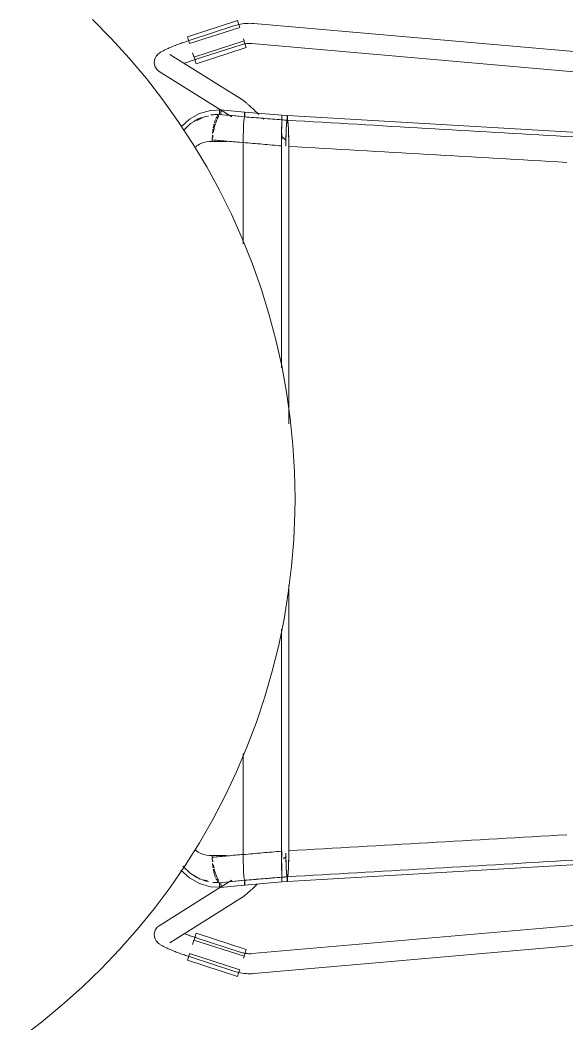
# Model space of a CAD drawing. Header units: millimetres. Extents: x 155927 to 326028, y -36033 to 97293.
# Drawn here: x 160147 to 160474, y 11990 to 12592 of the extents above; entities that cross this region are included whole.
import ezdxf

# ---------------------------------------------------------------- set-up
doc = ezdxf.new("R2010")
doc.units = ezdxf.units.MM
doc.header["$MEASUREMENT"] = 0
doc.layers.add('I-FURN', color=8, linetype='CONTINUOUS', lineweight=9)

msp = doc.modelspace()

# ---------------------------------------------------------------- linework, layer by layer
at = {"layer": 'I-FURN'}
for p, q in [((160201.21, 12580.73), (160189.96, 12592.1)), ((160246.88, 12581.73), (160276.88, 12591.42)), ((160248.18, 12577.69), (160278.19, 12587.38)), ((160275.25, 12588.42), (160248.43, 12579.71)), ((160275.29, 12588.44), (160275.25, 12588.42)), ((160276.39, 12588.77), (160275.29, 12588.44)), ((160277.49, 12589.05), (160276.39, 12588.77)), ((160276.88, 12591.42), (160277.51, 12589.47)), ((160278.61, 12589.29), (160277.49, 12589.05)), ((160277.51, 12589.47), (160278.15, 12587.5)), ((160279.73, 12589.49), (160278.61, 12589.29)), ((160280.87, 12589.64), (160279.73, 12589.49)), ((160282, 12589.74), (160280.87, 12589.64)), ((160283.14, 12589.8), (160282, 12589.74)), ((160284.29, 12589.82), (160283.14, 12589.8)), ((160285.43, 12589.79), (160284.29, 12589.82)), ((160286.57, 12589.71), (160285.43, 12589.79)), ((160729.89, 12550.76), (160286.57, 12589.71)), ((160212, 12568.91), (160201.21, 12580.73)), ((160247.51, 12579.78), (160246.88, 12581.73)), ((160247.24, 12579.32), (160247.98, 12579.56)), ((160248.14, 12577.81), (160247.51, 12579.78)), ((160247.98, 12579.56), (160248.43, 12579.71)), ((160280.39, 12580.57), (160280.76, 12579.41)), ((160232.45, 12573.42), (160232.89, 12573.65)), ((160232.89, 12573.65), (160233.35, 12573.87)), ((160233.35, 12573.87), (160233.82, 12574.11)), ((160233.82, 12574.11), (160234.32, 12574.34)), ((160234.32, 12574.34), (160234.83, 12574.57)), ((160234.83, 12574.57), (160235.35, 12574.81)), ((160235.35, 12574.81), (160235.9, 12575.05)), ((160235.9, 12575.05), (160236.46, 12575.29)), ((160236.46, 12575.29), (160237.04, 12575.54)), ((160237.04, 12575.54), (160237.63, 12575.79)), ((160237.63, 12575.79), (160238.24, 12576.04)), ((160238.24, 12576.04), (160238.87, 12576.29)), ((160238.87, 12576.29), (160239.51, 12576.54)), ((160239.51, 12576.54), (160240.16, 12576.79)), ((160240.16, 12576.79), (160240.83, 12577.05)), ((160240.83, 12577.05), (160241.51, 12577.3)), ((160241.51, 12577.3), (160242.19, 12577.56)), ((160242.19, 12577.56), (160242.89, 12577.81)), ((160242.89, 12577.81), (160243.6, 12578.06)), ((160243.6, 12578.06), (160244.32, 12578.32)), ((160244.32, 12578.32), (160245.04, 12578.57)), ((160245.04, 12578.57), (160245.77, 12578.82)), ((160245.77, 12578.82), (160246.5, 12579.07)), ((160246.5, 12579.07), (160247.24, 12579.32)), ((160280.79, 12579.31), (160250.79, 12569.62)), ((160252.09, 12565.58), (160282.1, 12575.27)), ((160252.14, 12568.3), (160278.96, 12577.01)), ((160278.96, 12577.01), (160279.59, 12577.2)), ((160279.59, 12577.2), (160280.23, 12577.37)), ((160280.23, 12577.37), (160280.88, 12577.51)), ((160280.83, 12579.19), (160281.47, 12577.22)), ((160280.88, 12577.51), (160281.53, 12577.62)), ((160281.47, 12577.22), (160282.1, 12575.27)), ((160281.53, 12577.62), (160282.19, 12577.71)), ((160282.19, 12577.71), (160282.85, 12577.77)), ((160282.85, 12577.77), (160283.51, 12577.81)), ((160283.51, 12577.81), (160284.17, 12577.82)), ((160284.17, 12577.82), (160284.83, 12577.8)), ((160284.83, 12577.8), (160285.49, 12577.76)), ((160285.49, 12577.76), (160285.52, 12577.76)), ((160285.52, 12577.75), (160709.86, 12540.47)), ((160222.31, 12556.67), (160212, 12568.91)), ((160226.97, 12565.9), (160227.15, 12567.88)), ((160227.15, 12567.88), (160227.67, 12569.26)), ((160227.67, 12569.26), (160228.24, 12570.17)), ((160228.24, 12570.17), (160228.75, 12570.8)), ((160228.75, 12570.8), (160229.22, 12571.26)), ((160229.22, 12571.26), (160229.65, 12571.63)), ((160229.65, 12571.63), (160230.05, 12571.95)), ((160230.05, 12571.95), (160230.44, 12572.22)), ((160230.44, 12572.22), (160230.83, 12572.48)), ((160230.83, 12572.48), (160231.22, 12572.72)), ((160231.22, 12572.72), (160231.62, 12572.96)), ((160231.62, 12572.96), (160232.03, 12573.19)), ((160232.03, 12573.19), (160232.45, 12573.42)), ((160279.86, 12543.91), (160236.28, 12571.22)), ((160249.07, 12567.27), (160249.75, 12567.5)), ((160249.75, 12567.5), (160250.43, 12567.73)), ((160249.96, 12572.2), (160250.76, 12569.72)), ((160250.43, 12567.73), (160251.12, 12567.96)), ((160251.46, 12567.53), (160250.83, 12569.5)), ((160251.12, 12567.96), (160251.81, 12568.19)), ((160252.09, 12565.58), (160251.46, 12567.53)), ((160251.81, 12568.19), (160252.14, 12568.3)), ((160227.56, 12563.68), (160226.97, 12565.9)), ((160228.79, 12561.94), (160227.56, 12563.68)), ((160228.79, 12561.94), (160229.91, 12561.05)), ((160245.16, 12565.86), (160245.79, 12566.09)), ((160245.79, 12566.09), (160246.42, 12566.32)), ((160246.42, 12566.32), (160247.07, 12566.56)), ((160247.07, 12566.56), (160247.73, 12566.8)), ((160247.73, 12566.8), (160248.39, 12567.03)), ((160248.39, 12567.03), (160249.07, 12567.27)), ((160232.12, 12544.04), (160222.31, 12556.67)), ((160229.91, 12561.05), (160266.67, 12538.02)), ((160241.41, 12531.01), (160232.12, 12544.04)), ((160279.86, 12543.91), (160280.19, 12543.7)), ((160280.19, 12543.7), (160280.44, 12543.52)), ((160280.44, 12543.52), (160280.67, 12543.34)), ((160260.62, 12537.68), (160254.1, 12535.8)), ((160267.53, 12537.97), (160260.62, 12537.68)), ((160266.64, 12538.09), (160281.13, 12536.67)), ((160267.05, 12537.78), (160273.49, 12533.75)), ((160280.67, 12543.34), (160280.9, 12543.17)), ((160280.9, 12543.17), (160281.12, 12542.99)), ((160281.12, 12542.99), (160281.35, 12542.8)), ((160281.35, 12542.8), (160281.59, 12542.6)), ((160281.59, 12542.6), (160281.84, 12542.38)), ((160281.84, 12542.38), (160282.11, 12542.15)), ((160282.11, 12542.15), (160282.39, 12541.91)), ((160282.39, 12541.91), (160282.68, 12541.65)), ((160282.68, 12541.65), (160282.99, 12541.38)), ((160282.99, 12541.38), (160283.31, 12541.09)), ((160283.31, 12541.09), (160283.65, 12540.79)), ((160283.65, 12540.79), (160284, 12540.48)), ((160284, 12540.48), (160284.37, 12540.15)), ((160284.37, 12540.15), (160284.74, 12539.8)), ((160284.74, 12539.8), (160285.13, 12539.45)), ((160285.13, 12539.45), (160285.54, 12539.08)), ((160285.54, 12539.08), (160285.95, 12538.7)), ((160285.95, 12538.7), (160286.37, 12538.31)), ((160286.37, 12538.31), (160286.81, 12537.9)), ((160286.81, 12537.9), (160287.25, 12537.49)), ((160287.25, 12537.49), (160287.71, 12537.07)), ((160248.09, 12532.42), (160243.09, 12527.81)), ((160254.1, 12535.8), (160248.09, 12532.42)), ((160254.5, 12533.1), (160248.68, 12529.73)), ((160280.67, 12531.21), (160280.84, 12532.93)), ((160280.84, 12532.92), (160280.67, 12531.19)), ((160281.04, 12533.82), (160280.84, 12532.92)), ((160280.84, 12532.93), (160281.04, 12533.81)), ((160281.04, 12535.73), (160281.03, 12535.28)), ((160281.03, 12535.27), (160281.04, 12535.72)), ((160281.03, 12535.28), (160281.03, 12534.78)), ((160281.03, 12534.78), (160281.03, 12535.27)), ((160281.03, 12534.78), (160281.03, 12534.29)), ((160281.03, 12534.28), (160281.03, 12534.78)), ((160281.03, 12534.29), (160281.04, 12533.82)), ((160281.04, 12533.81), (160281.03, 12534.28)), ((160281.06, 12536.11), (160281.04, 12535.73)), ((160281.04, 12535.72), (160281.06, 12536.11)), ((160281.08, 12536.41), (160281.06, 12536.11)), ((160281.06, 12536.11), (160281.08, 12536.4)), ((160281.1, 12536.6), (160281.08, 12536.41)), ((160281.13, 12536.67), (160281.1, 12536.6)), ((160281.1, 12536.59), (160281.13, 12536.66)), ((160281.16, 12536.6), (160281.13, 12536.67)), ((160281.13, 12536.66), (160303.33, 12534.84)), ((160281.13, 12536.66), (160281.16, 12536.6)), ((160281.18, 12536.41), (160281.16, 12536.6)), ((160281.16, 12536.6), (160281.18, 12536.41)), ((160281.2, 12536.12), (160281.18, 12536.41)), ((160281.18, 12536.41), (160281.2, 12536.12)), ((160281.23, 12535.29), (160281.22, 12535.74)), ((160281.22, 12535.74), (160281.23, 12535.29)), ((160281.22, 12533.83), (160281.23, 12534.3)), ((160281.23, 12534.3), (160281.22, 12533.83)), ((160281.23, 12534.8), (160281.23, 12535.29)), ((160281.23, 12535.29), (160281.23, 12534.79)), ((160281.23, 12534.3), (160281.23, 12534.8)), ((160281.23, 12534.79), (160281.23, 12534.3)), ((160287.71, 12537.07), (160288.17, 12536.64)), ((160288.17, 12536.64), (160288.64, 12536.2)), ((160288.64, 12536.2), (160289.12, 12535.75)), ((160289.12, 12535.75), (160289.6, 12535.29)), ((160292.09, 12532.93), (160292.59, 12532.45)), ((160303.31, 12531.11), (160303.32, 12532)), ((160303.32, 12532), (160303.31, 12531.11)), ((160303.32, 12533.91), (160303.33, 12534.29)), ((160303.33, 12534.29), (160303.32, 12533.91)), ((160303.32, 12533.45), (160303.32, 12533.91)), ((160303.32, 12533.91), (160303.32, 12533.46)), ((160303.32, 12533.46), (160303.32, 12532.97)), ((160303.32, 12532.96), (160303.32, 12533.45)), ((160303.32, 12532.97), (160303.32, 12532.47)), ((160303.32, 12532.47), (160303.32, 12532.96)), ((160303.32, 12532), (160303.32, 12532.47)), ((160303.32, 12532.47), (160303.32, 12532)), ((160303.33, 12534.77), (160303.33, 12534.84)), ((160303.33, 12534.84), (160303.33, 12534.77)), ((160306.69, 12534.57), (160303.33, 12534.83)), ((160303.33, 12534.77), (160303.33, 12534.83)), ((160303.33, 12534.83), (160303.33, 12534.77)), ((160303.33, 12534.58), (160303.33, 12534.77)), ((160303.33, 12534.77), (160303.34, 12534.58)), ((160303.34, 12534.58), (160303.33, 12534.77)), ((160303.33, 12534.77), (160303.33, 12534.58)), ((160303.33, 12534.29), (160303.33, 12534.58)), ((160303.33, 12534.58), (160303.33, 12534.29)), ((160303.34, 12534.58), (160303.34, 12534.28)), ((160303.34, 12534.29), (160303.34, 12534.58)), ((160303.34, 12533.9), (160303.34, 12534.29)), ((160303.34, 12534.28), (160303.34, 12533.9)), ((160303.34, 12533.9), (160303.34, 12533.45)), ((160303.34, 12533.45), (160303.34, 12533.9)), ((160303.34, 12533.45), (160303.34, 12532.96)), ((160303.34, 12532.96), (160303.34, 12533.45)), ((160303.34, 12532.96), (160303.34, 12532.46)), ((160303.34, 12532.46), (160303.34, 12532.96)), ((160303.34, 12532.46), (160303.34, 12531.99)), ((160303.34, 12531.99), (160303.34, 12532.46)), ((160306.59, 12531.72), (160306.38, 12530.82)), ((160306.6, 12533.63), (160306.58, 12533.18)), ((160306.58, 12533.18), (160306.58, 12532.69)), ((160306.58, 12532.69), (160306.58, 12532.19)), ((160306.58, 12532.19), (160306.59, 12531.72)), ((160306.61, 12534.01), (160306.6, 12533.63)), ((160306.64, 12534.31), (160306.61, 12534.01)), ((160306.66, 12534.49), (160306.64, 12534.31)), ((160306.69, 12534.56), (160306.66, 12534.49)), ((160306.69, 12534.56), (160638.6, 12515.28)), ((160306.72, 12534.5), (160306.69, 12534.56)), ((160306.74, 12534.31), (160306.72, 12534.5)), ((160306.77, 12534.02), (160306.74, 12534.31)), ((160306.78, 12533.64), (160306.77, 12534.02)), ((160306.8, 12533.18), (160306.78, 12533.64)), ((160306.79, 12531.73), (160306.8, 12532.2)), ((160307, 12530.84), (160306.79, 12531.73)), ((160306.8, 12532.69), (160306.8, 12533.18)), ((160306.8, 12532.2), (160306.8, 12532.69)), ((160250.18, 12517.63), (160241.41, 12531.01)), ((160248.68, 12529.73), (160244.45, 12525.7)), ((160280.33, 12522.17), (160280.4, 12525.61)), ((160280.4, 12525.61), (160280.33, 12522.18)), ((160280.4, 12525.68), (160280.52, 12528.71)), ((160280.51, 12528.71), (160280.4, 12525.61)), ((160280.67, 12531.19), (160280.51, 12528.71)), ((160280.52, 12528.75), (160280.67, 12531.19)), ((160303.27, 12523.73), (160303.28, 12526.86)), ((160303.28, 12526.86), (160303.27, 12523.73)), ((160303.3, 12529.37), (160303.28, 12526.86)), ((160303.28, 12526.86), (160303.3, 12529.36)), ((160303.3, 12529.37), (160303.31, 12531.11)), ((160303.31, 12531.11), (160303.3, 12529.37)), ((160303.37, 12529.35), (160303.35, 12531.1)), ((160303.35, 12531.09), (160303.37, 12529.34)), ((160303.38, 12526.85), (160303.37, 12529.35)), ((160303.37, 12529.34), (160303.38, 12526.84)), ((160306.03, 12526.57), (160305.9, 12523.45)), ((160306.19, 12529.07), (160306.03, 12526.57)), ((160306.38, 12530.82), (160306.19, 12529.07)), ((160307.19, 12529.09), (160307, 12530.84)), ((160307.36, 12526.59), (160307.19, 12529.09)), ((160307.48, 12523.46), (160307.36, 12526.59)), ((160261.75, 12518.97), (160261.75, 12520.01)), ((160280.33, 12522.08), (160280.3, 12518.32)), ((160280.3, 12518.44), (160280.33, 12522.08)), ((160303.27, 12520.16), (160303.27, 12523.73)), ((160303.27, 12523.73), (160303.27, 12520.16)), ((160305.94, 12519.6), (160303.27, 12522.17)), ((160303.27, 12516.37), (160303.27, 12520.16)), ((160303.27, 12520.16), (160303.27, 12516.37)), ((160303.39, 12523.72), (160303.39, 12520.16)), ((160303.39, 12520.17), (160303.39, 12523.72)), ((160305.82, 12519.9), (160305.8, 12516.22)), ((160305.9, 12523.45), (160305.82, 12519.9)), ((160307.56, 12519.89), (160307.48, 12523.46)), ((160307.58, 12516.11), (160307.56, 12519.89)), ((160258.41, 12503.91), (160250.18, 12517.63)), ((160270.26, 12519.02), (160260.51, 12519.02)), ((160280.3, 12518.32), (160280.3, 12457.76)), ((160280.3, 12457.76), (160280.3, 12518.32)), ((160303.27, 12383.54), (160303.27, 12516.37)), ((160303.27, 12516.37), (160303.27, 12383.54)), ((160307.58, 12349.84), (160307.58, 12516.11)), ((160307.58, 12516.11), (160307.58, 12349.84)), ((160266.08, 12489.87), (160258.41, 12503.91)), ((160273.18, 12475.53), (160266.08, 12489.87)), ((160279.7, 12460.92), (160273.18, 12475.53)), ((160285.64, 12446.07), (160279.7, 12460.92)), ((160290.97, 12430.98), (160285.64, 12446.07)), ((160295.7, 12415.7), (160290.97, 12430.98)), ((160299.82, 12400.24), (160295.7, 12415.7)), ((160303.31, 12384.63), (160299.82, 12400.24)), ((160306.17, 12368.88), (160303.31, 12384.63)), ((160308.4, 12353.04), (160306.17, 12368.88)), ((160310, 12337.12), (160308.4, 12353.04)), ((160310.96, 12321.15), (160310, 12337.12)), ((160311.28, 12305.16), (160310.96, 12321.15)), ((160311.19, 12296.52), (160311.28, 12305.16)), ((160310.52, 12280.54), (160311.19, 12296.52)), ((160309.22, 12264.59), (160310.52, 12280.54)), ((160307.28, 12248.71), (160309.22, 12264.59)), ((160307.58, 12094.21), (160307.58, 12253.3)), ((160307.58, 12253.3), (160307.58, 12094.21)), ((160304.7, 12232.92), (160307.28, 12248.71)), ((160301.5, 12217.24), (160304.7, 12232.92)), ((160303.27, 12093.94), (160303.27, 12226.94)), ((160303.27, 12226.94), (160303.27, 12093.94)), ((160297.67, 12201.71), (160301.5, 12217.24)), ((160293.23, 12186.34), (160297.67, 12201.71)), ((160288.17, 12171.16), (160293.23, 12186.34)), ((160282.51, 12156.2), (160288.17, 12171.16)), ((160276.26, 12141.47), (160282.51, 12156.2)), ((160280.3, 12152.49), (160280.3, 12092)), ((160280.3, 12092), (160280.3, 12152.49)), ((160269.42, 12127.01), (160276.26, 12141.47)), ((160262.01, 12112.83), (160269.42, 12127.01)), ((160254.04, 12098.96), (160262.01, 12112.83)), ((160245.52, 12085.42), (160254.04, 12098.96)), ((160303.27, 12090.16), (160303.27, 12093.94)), ((160303.27, 12093.94), (160303.27, 12090.15)), ((160303.39, 12093.93), (160303.39, 12090.15)), ((160303.39, 12090.15), (160303.39, 12093.93)), ((160305.8, 12092.67), (160305.82, 12090.41)), ((160306.69, 12075.75), (160638.6, 12095.04)), ((160307.56, 12090.42), (160307.58, 12094.21)), ((160260.51, 12091.29), (160270.26, 12091.29)), ((160261.75, 12090.3), (160261.75, 12091.35)), ((160280.3, 12092), (160280.33, 12088.24)), ((160280.33, 12088.24), (160280.3, 12091.88)), ((160280.4, 12084.7), (160280.33, 12088.14)), ((160280.33, 12088.14), (160280.4, 12084.7)), ((160303.27, 12086.59), (160303.27, 12090.15)), ((160303.27, 12090.15), (160303.27, 12086.59)), ((160303.28, 12083.46), (160303.27, 12086.59)), ((160303.27, 12086.59), (160303.28, 12083.45)), ((160303.39, 12086.6), (160303.38, 12083.47)), ((160303.38, 12083.47), (160303.39, 12086.59)), ((160304.41, 12089.24), (160305.94, 12090.72)), ((160305.82, 12090.41), (160305.9, 12086.86)), ((160305.9, 12086.86), (160306.03, 12083.74)), ((160307.36, 12083.73), (160307.48, 12086.86)), ((160307.48, 12086.86), (160307.56, 12090.42)), ((160236.46, 12072.23), (160245.52, 12085.42)), ((160248.09, 12077.9), (160242.94, 12082.64)), ((160248.68, 12080.58), (160244.16, 12084.89)), ((160254.5, 12077.22), (160248.68, 12080.58)), ((160280.4, 12084.7), (160280.51, 12081.61)), ((160280.52, 12081.6), (160280.4, 12084.64)), ((160280.51, 12081.61), (160280.67, 12079.13)), ((160280.67, 12079.12), (160280.52, 12081.56)), ((160303.3, 12080.95), (160303.28, 12083.45)), ((160303.28, 12083.45), (160303.3, 12080.95)), ((160303.31, 12079.21), (160303.3, 12080.68)), ((160303.3, 12080.68), (160303.31, 12079.2)), ((160303.37, 12080.97), (160303.35, 12079.22)), ((160303.35, 12079.22), (160303.37, 12080.97)), ((160303.38, 12083.47), (160303.37, 12080.97)), ((160303.37, 12080.97), (160303.38, 12083.47)), ((160306.03, 12083.74), (160306.19, 12081.25)), ((160306.19, 12081.25), (160306.38, 12079.5)), ((160307, 12079.48), (160307.19, 12081.23)), ((160307.19, 12081.23), (160307.36, 12083.73)), ((160254.1, 12074.51), (160248.09, 12077.9)), ((160260.62, 12072.64), (160254.1, 12074.51)), ((160273.49, 12076.57), (160267.05, 12072.53)), ((160280.67, 12079.13), (160280.84, 12077.39)), ((160280.84, 12077.39), (160280.67, 12079.11)), ((160281.04, 12076.5), (160280.84, 12077.39)), ((160280.84, 12077.39), (160281.04, 12076.5)), ((160281.04, 12076.5), (160281.03, 12076.03)), ((160281.03, 12076.03), (160281.04, 12076.5)), ((160281.03, 12076.03), (160281.03, 12075.53)), ((160281.03, 12075.54), (160281.03, 12076.03)), ((160281.03, 12075.05), (160281.03, 12075.54)), ((160281.03, 12075.53), (160281.03, 12075.04)), ((160281.04, 12074.59), (160281.03, 12075.05)), ((160281.03, 12075.04), (160281.04, 12074.59)), ((160281.04, 12074.59), (160281.06, 12074.2)), ((160281.06, 12074.21), (160281.04, 12074.59)), ((160281.13, 12073.65), (160303.33, 12075.48)), ((160281.2, 12074.19), (160281.22, 12074.58)), ((160281.22, 12074.58), (160281.2, 12074.2)), ((160281.23, 12076.02), (160281.22, 12076.49)), ((160281.22, 12076.49), (160281.23, 12076.02)), ((160281.22, 12074.58), (160281.23, 12075.03)), ((160281.23, 12075.03), (160281.22, 12074.58)), ((160281.23, 12075.03), (160281.23, 12075.52)), ((160281.23, 12075.52), (160281.23, 12075.03)), ((160303.32, 12078.32), (160303.31, 12079.21)), ((160303.31, 12079.2), (160303.32, 12078.32)), ((160303.32, 12077.85), (160303.32, 12078.32)), ((160303.32, 12078.32), (160303.32, 12077.84)), ((160303.32, 12077.35), (160303.32, 12077.85)), ((160303.32, 12077.84), (160303.32, 12077.35)), ((160303.32, 12076.86), (160303.32, 12077.35)), ((160303.32, 12077.35), (160303.32, 12076.86)), ((160303.32, 12076.41), (160303.32, 12076.86)), ((160303.32, 12076.86), (160303.32, 12076.41)), ((160303.33, 12076.03), (160303.32, 12076.41)), ((160303.32, 12076.41), (160303.33, 12076.02)), ((160303.33, 12075.73), (160303.33, 12076.03)), ((160303.33, 12076.02), (160303.33, 12075.73)), ((160306.69, 12075.75), (160303.33, 12075.48)), ((160303.33, 12075.55), (160303.33, 12075.48)), ((160303.33, 12075.48), (160303.33, 12075.55)), ((160303.33, 12075.54), (160303.33, 12075.48)), ((160303.33, 12075.48), (160303.33, 12075.54)), ((160303.34, 12078.32), (160303.34, 12077.85)), ((160303.34, 12077.85), (160303.34, 12078.32)), ((160303.34, 12077.85), (160303.34, 12077.36)), ((160303.34, 12077.35), (160303.34, 12077.85)), ((160303.34, 12077.36), (160303.34, 12076.87)), ((160303.34, 12076.86), (160303.34, 12077.35)), ((160303.34, 12076.87), (160303.34, 12076.42)), ((160303.34, 12076.41), (160303.34, 12076.86)), ((160303.34, 12076.42), (160303.34, 12076.03)), ((160303.34, 12076.03), (160303.34, 12076.41)), ((160306.38, 12079.5), (160306.59, 12078.59)), ((160306.59, 12078.59), (160306.58, 12078.13)), ((160306.58, 12078.13), (160306.58, 12077.63)), ((160306.58, 12077.63), (160306.58, 12077.14)), ((160306.58, 12077.14), (160306.6, 12076.69)), ((160306.6, 12076.69), (160306.61, 12076.3)), ((160306.61, 12076.3), (160306.64, 12076.01)), ((160306.64, 12076.01), (160306.66, 12075.82)), ((160306.66, 12075.82), (160306.69, 12075.75)), ((160306.69, 12075.75), (160306.72, 12075.82)), ((160306.72, 12075.82), (160306.74, 12076.01)), ((160306.74, 12076.01), (160306.77, 12076.3)), ((160306.77, 12076.3), (160306.78, 12076.68)), ((160306.78, 12076.68), (160306.8, 12077.13)), ((160306.79, 12078.59), (160307, 12079.48)), ((160306.8, 12078.12), (160306.79, 12078.59)), ((160306.8, 12077.62), (160306.8, 12078.12)), ((160306.8, 12077.13), (160306.8, 12077.62)), ((160226.89, 12059.41), (160236.46, 12072.23)), ((160266.67, 12072.3), (160229.91, 12049.26)), ((160267.53, 12072.35), (160260.62, 12072.64)), ((160266.64, 12072.23), (160281.13, 12073.65)), ((160281.08, 12073.91), (160281.06, 12074.21)), ((160281.06, 12074.2), (160281.08, 12073.91)), ((160281.08, 12073.91), (160281.1, 12073.72)), ((160281.13, 12073.65), (160281.1, 12073.72)), ((160281.1, 12073.72), (160281.13, 12073.65)), ((160281.16, 12073.72), (160281.13, 12073.65)), ((160281.13, 12073.65), (160281.16, 12073.71)), ((160281.16, 12073.71), (160281.18, 12073.9)), ((160281.18, 12073.9), (160281.16, 12073.72)), ((160281.2, 12074.2), (160281.18, 12073.9)), ((160281.18, 12073.9), (160281.2, 12074.19)), ((160282.11, 12068.16), (160282.39, 12068.4)), ((160282.39, 12068.4), (160282.68, 12068.66)), ((160282.68, 12068.66), (160282.99, 12068.93)), ((160282.99, 12068.93), (160283.31, 12069.22)), ((160283.31, 12069.22), (160283.65, 12069.52)), ((160283.65, 12069.52), (160284, 12069.84)), ((160284, 12069.84), (160284.37, 12070.17)), ((160284.37, 12070.17), (160284.74, 12070.51)), ((160284.74, 12070.51), (160285.13, 12070.87)), ((160285.13, 12070.87), (160285.54, 12071.24)), ((160710.02, 12069.86), (160285.52, 12032.56)), ((160285.54, 12071.24), (160285.95, 12071.62)), ((160285.95, 12071.62), (160286.37, 12072.01)), ((160286.37, 12072.01), (160286.81, 12072.41)), ((160286.81, 12072.41), (160287.25, 12072.82)), ((160287.25, 12072.82), (160287.71, 12073.25)), ((160287.71, 12073.25), (160288.17, 12073.68)), ((160288.17, 12073.68), (160288.64, 12074.12)), ((160236.28, 12039.1), (160279.86, 12066.4)), ((160279.86, 12066.4), (160280.19, 12066.62)), ((160280.19, 12066.62), (160280.44, 12066.8)), ((160280.44, 12066.8), (160280.67, 12066.97)), ((160280.67, 12066.97), (160280.9, 12067.15)), ((160280.9, 12067.15), (160281.12, 12067.33)), ((160281.12, 12067.33), (160281.35, 12067.52)), ((160281.35, 12067.52), (160281.59, 12067.72)), ((160281.59, 12067.72), (160281.84, 12067.93)), ((160281.84, 12067.93), (160282.11, 12068.16)), ((160216.81, 12046.98), (160226.89, 12059.41)), ((160286.57, 12020.61), (160729.89, 12059.56)), ((160206.24, 12034.97), (160216.81, 12046.98)), ((160227.56, 12046.64), (160226.97, 12044.41)), ((160226.97, 12044.41), (160227.15, 12042.44)), ((160228.79, 12048.37), (160227.56, 12046.64)), ((160228.79, 12048.37), (160229.91, 12049.26)), ((160245.16, 12044.46), (160245.79, 12044.23)), ((160251.46, 12042.78), (160252.09, 12044.74)), ((160282.1, 12035.05), (160252.09, 12044.74)), ((160227.15, 12042.44), (160227.67, 12041.06)), ((160227.67, 12041.06), (160228.24, 12040.14)), ((160228.24, 12040.14), (160228.75, 12039.52)), ((160228.75, 12039.52), (160229.22, 12039.05)), ((160229.22, 12039.05), (160229.65, 12038.68)), ((160229.65, 12038.68), (160230.05, 12038.37)), ((160230.05, 12038.37), (160230.44, 12038.09)), ((160245.79, 12044.23), (160246.42, 12043.99)), ((160246.42, 12043.99), (160247.07, 12043.76)), ((160247.07, 12043.76), (160247.73, 12043.52)), ((160247.73, 12043.52), (160248.39, 12043.28)), ((160248.39, 12043.28), (160249.07, 12043.05)), ((160249.07, 12043.05), (160249.75, 12042.82)), ((160249.75, 12042.82), (160250.43, 12042.58)), ((160250.76, 12040.6), (160249.96, 12038.12)), ((160250.43, 12042.58), (160251.12, 12042.35)), ((160250.79, 12040.69), (160280.79, 12031.01)), ((160250.83, 12040.81), (160251.46, 12042.78)), ((160251.12, 12042.35), (160251.81, 12042.13)), ((160251.81, 12042.13), (160252.14, 12042.02)), ((160278.95, 12033.31), (160252.14, 12042.02)), ((160195.2, 12023.39), (160206.24, 12034.97)), ((160230.44, 12038.09), (160230.83, 12037.84)), ((160230.83, 12037.84), (160231.22, 12037.59)), ((160231.22, 12037.59), (160231.62, 12037.36)), ((160231.62, 12037.36), (160232.03, 12037.13)), ((160232.03, 12037.13), (160232.45, 12036.9)), ((160232.45, 12036.9), (160232.89, 12036.67)), ((160232.89, 12036.67), (160233.35, 12036.44)), ((160233.35, 12036.44), (160233.82, 12036.21)), ((160233.82, 12036.21), (160234.32, 12035.98)), ((160234.32, 12035.98), (160234.83, 12035.74)), ((160234.83, 12035.74), (160235.35, 12035.5)), ((160235.35, 12035.5), (160235.9, 12035.26)), ((160235.9, 12035.26), (160236.46, 12035.02)), ((160236.46, 12035.02), (160237.04, 12034.78)), ((160237.04, 12034.78), (160237.63, 12034.53)), ((160237.63, 12034.53), (160238.24, 12034.28)), ((160238.24, 12034.28), (160238.87, 12034.03)), ((160238.87, 12034.03), (160239.51, 12033.78)), ((160239.51, 12033.78), (160240.16, 12033.52)), ((160240.16, 12033.52), (160240.83, 12033.27)), ((160240.83, 12033.27), (160241.51, 12033.01)), ((160241.51, 12033.01), (160242.19, 12032.76)), ((160242.19, 12032.76), (160242.89, 12032.51)), ((160242.89, 12032.51), (160243.6, 12032.25)), ((160247.51, 12030.53), (160248.14, 12032.51)), ((160278.19, 12022.94), (160248.18, 12032.62)), ((160278.98, 12033.3), (160278.95, 12033.31)), ((160279.61, 12033.11), (160278.98, 12033.3)), ((160280.26, 12032.94), (160279.61, 12033.11)), ((160280.9, 12032.8), (160280.26, 12032.94)), ((160281.47, 12033.1), (160280.83, 12031.12)), ((160281.55, 12032.69), (160280.9, 12032.8)), ((160282.1, 12035.05), (160281.47, 12033.1)), ((160282.21, 12032.6), (160281.55, 12032.69)), ((160282.87, 12032.54), (160282.21, 12032.6)), ((160283.53, 12032.51), (160282.87, 12032.54)), ((160284.19, 12032.5), (160283.53, 12032.51)), ((160284.86, 12032.52), (160284.19, 12032.5)), ((160285.52, 12032.56), (160284.86, 12032.52)), ((160243.6, 12032.25), (160244.32, 12032)), ((160244.32, 12032), (160245.04, 12031.75)), ((160245.04, 12031.75), (160245.77, 12031.49)), ((160245.77, 12031.49), (160246.5, 12031.25)), ((160246.5, 12031.25), (160247.24, 12031)), ((160246.88, 12028.58), (160247.51, 12030.53)), ((160276.88, 12018.89), (160246.88, 12028.58)), ((160247.24, 12031), (160247.98, 12030.75)), ((160247.98, 12030.75), (160248.43, 12030.61)), ((160248.43, 12030.61), (160275.24, 12021.89)), ((160280.76, 12030.91), (160280.39, 12029.74)), ((160183.7, 12012.26), (160195.2, 12023.39)), ((160275.24, 12021.89), (160276.34, 12021.56)), ((160276.34, 12021.56), (160277.44, 12021.28)), ((160277.51, 12020.85), (160276.88, 12018.89)), ((160277.44, 12021.28), (160278.56, 12021.03)), ((160278.15, 12022.82), (160277.51, 12020.85)), ((160278.56, 12021.03), (160279.68, 12020.84)), ((160279.68, 12020.84), (160280.81, 12020.68)), ((160280.81, 12020.68), (160281.95, 12020.57)), ((160281.95, 12020.57), (160283.09, 12020.51)), ((160283.09, 12020.51), (160284.23, 12020.5)), ((160284.23, 12020.5), (160285.38, 12020.53)), ((160285.38, 12020.53), (160286.52, 12020.6)), ((160286.52, 12020.6), (160286.57, 12020.61)), ((160171.77, 12001.61), (160183.7, 12012.26)), ((160159.42, 11991.43), (160171.77, 12001.61)), ((160146.68, 11981.76), (160159.42, 11991.43))]:
    msp.add_line(p, q, dxfattribs=at)
for points, knots in [([(160266.08, 12535.25), (160266.06, 12535.39), (160266.03, 12535.68), (160266.01, 12536.1), (160266.03, 12536.47), (160266.05, 12536.77), (160266.08, 12537.04), (160266.13, 12537.29), (160266.19, 12537.51), (160266.26, 12537.71), (160266.36, 12537.9), (160266.45, 12538.01), (160266.49, 12538.04)], [0, 0, 0, 0, 0.0555556, 0.1111111, 0.1666667, 0.1944444, 0.2222222, 0.2777778, 0.3055556, 0.3333333, 0.3888889, 0.4444444, 0.4444444, 0.4444444, 0.4444444]), ([(160250.62, 12531.04), (160251.51, 12531.61), (160254.33, 12533.28), (160257.44, 12533.89), (160259.58, 12534.18)], [0.591443, 0.591443, 0.591443, 0.591443, 0.6666667, 0.8236682, 0.8236682, 0.8236682, 0.8236682]), ([(160258.48, 12534.17), (160257.13, 12533.78), (160255.17, 12533.05), (160253.35, 12532.04), (160252.77, 12531.7)], [0.2297626, 0.2297626, 0.2297626, 0.2297626, 0.3333333, 0.3824546, 0.3824546, 0.3824546, 0.3824546]), ([(160263.93, 12532.73), (160264.25, 12533.41), (160264.94, 12534.54), (160265.69, 12535.11), (160266.08, 12535.25)], [0.6690305, 0.6690305, 0.6690305, 0.6690305, 0.8333333, 1, 1, 1, 1]), ([(160303.34, 12531.99), (160299.65, 12532.3), (160294.31, 12532.74), (160288.98, 12533.18), (160287.33, 12533.32)], [0, 0, 0, 0, 0.5, 0.7233886, 0.7233886, 0.7233886, 0.7233886]), ([(160305.8, 12516.22), (160305.8, 12518.73), (160305.85, 12522.5), (160306.02, 12526.69), (160306.24, 12530.04), (160306.45, 12531.43), (160306.59, 12531.72)], [-0.996036, -0.996036, -0.996036, -0.996036, -0.6666667, -0.5, -0.3333333, 0, 0, 0, 0]), ([(160306.69, 12534.57), (160306.71, 12534.57), (160306.74, 12534.43), (160306.77, 12534.04), (160306.79, 12533.65), (160306.8, 12533.19), (160306.8, 12532.7), (160306.8, 12532.2), (160306.79, 12531.88), (160306.79, 12531.73)], [-0.498493, -0.498493, -0.498493, -0.498493, -0.375, -0.3125, -0.25, -0.1875, -0.125, -0.0625, 0, 0, 0, 0]), ([(160306.79, 12531.73), (160306.93, 12531.45), (160307.14, 12530.06), (160307.36, 12526.7), (160307.49, 12523.54), (160307.57, 12519.93), (160307.58, 12517.38), (160307.58, 12516.11)], [-1, -1, -1, -1, -0.666667, -0.5, -0.333333, -0.166667, 0, 0, 0, 0]), ([(160262.32, 12527.05), (160262.33, 12527.11), (160262.48, 12528.01), (160262.66, 12528.87), (160262.85, 12529.61)], [0.3250374, 0.3250374, 0.3250374, 0.3250374, 0.3333333, 0.4607325, 0.4607325, 0.4607325, 0.4607325]), ([(160262.93, 12527.08), (160262.89, 12526.9), (160262.71, 12526.08), (160262.53, 12525.23), (160262.41, 12524.54)], [-0.3590539, -0.3590539, -0.3590539, -0.3590539, -0.3333333, -0.2410291, -0.2410291, -0.2410291, -0.2410291]), ([(160251.86, 12515.86), (160252.76, 12516.62), (160255.76, 12518.55), (160259.36, 12519.18), (160261.75, 12518.97)], [0.5, 0.5, 0.5, 0.5, 0.6666667, 1, 1, 1, 1]), ([(160261.75, 12091.35), (160259.36, 12091.13), (160255.76, 12091.76), (160252.76, 12093.69), (160251.86, 12094.46)], [0, 0, 0, 0, 0.3333333, 0.5, 0.5, 0.5, 0.5]), ([(160306.59, 12078.59), (160306.45, 12078.88), (160306.24, 12080.28), (160306.02, 12083.63), (160305.89, 12086.78), (160305.83, 12089.9), (160305.81, 12091.91), (160305.8, 12092.67)], [-1, -1, -1, -1, -0.6666667, -0.5, -0.3333333, -0.1666667, -0.0664381, -0.0664381, -0.0664381, -0.0664381]), ([(160307.58, 12094.21), (160307.58, 12092.93), (160307.57, 12090.38), (160307.49, 12086.78), (160307.36, 12083.61), (160307.14, 12080.25), (160306.93, 12078.86), (160306.79, 12078.59)], [-1, -1, -1, -1, -0.833333, -0.666667, -0.5, -0.333333, 0, 0, 0, 0]), ([(160263.71, 12078.06), (160263.47, 12078.65), (160263.17, 12079.5), (160262.92, 12080.46), (160262.86, 12080.68)], [0.3682191, 0.3682191, 0.3682191, 0.3682191, 0.5, 0.5370533, 0.5370533, 0.5370533, 0.5370533]), ([(160259.4, 12075.67), (160257.32, 12076.11), (160254.36, 12077.08), (160251.69, 12078.64), (160250.89, 12079.17)], [-0.8210019, -0.8210019, -0.8210019, -0.8210019, -0.6666667, -0.5975811, -0.5975811, -0.5975811, -0.5975811]), ([(160266.49, 12072.28), (160266.47, 12072.29), (160266.42, 12072.34), (160266.34, 12072.45), (160266.25, 12072.64), (160266.14, 12072.96), (160266.07, 12073.35), (160266.03, 12073.71), (160266.02, 12074.08), (160266.02, 12074.53), (160266.06, 12074.89), (160266.08, 12075.06)], [0.5555556, 0.5555556, 0.5555556, 0.5555556, 0.5833333, 0.6180556, 0.6527778, 0.7222222, 0.7916667, 0.8263889, 0.8611111, 0.9305556, 1, 1, 1, 1]), ([(160266.82, 12075.17), (160266.81, 12074.94), (160266.81, 12074.46), (160266.9, 12073.7), (160267.05, 12073.04), (160267.22, 12072.61), (160267.34, 12072.45), (160267.39, 12072.41)], [-1, -1, -1, -1, -0.90625, -0.8125, -0.71875, -0.625, -0.5625, -0.5625, -0.5625, -0.5625]), ([(160306.69, 12075.75), (160306.67, 12075.75), (160306.64, 12075.89), (160306.61, 12076.29), (160306.59, 12076.67), (160306.58, 12077.13), (160306.58, 12077.63), (160306.58, 12078.13), (160306.59, 12078.45), (160306.59, 12078.59)], [-0.5, -0.5, -0.5, -0.5, -0.375, -0.3125, -0.25, -0.1875, -0.125, -0.0625, 0, 0, 0, 0]), ([(160306.79, 12078.59), (160306.8, 12078.36), (160306.8, 12077.87), (160306.8, 12077.24), (160306.79, 12076.78), (160306.77, 12076.36), (160306.74, 12075.91), (160306.71, 12075.75), (160306.69, 12075.75)], [-1, -1, -1, -1, -0.90625, -0.8125, -0.765625, -0.71875, -0.625, -0.501507, -0.501507, -0.501507, -0.501507])]:
    msp.add_open_spline(points, degree=3, knots=knots, dxfattribs=at)
for points in [[(160267.39, 12537.9), (160267.34, 12537.86), (160267.25, 12537.74), (160267.12, 12537.44), (160267, 12537.06), (160266.9, 12536.6), (160266.84, 12536.11), (160266.81, 12535.61), (160266.81, 12535.3), (160266.82, 12535.15)], [(160260.8, 12534.91), (160262.03, 12535.1), (160263.29, 12535.14), (160264.55, 12535.14)], [(160265.25, 12535.21), (160264.35, 12535.19), (160263.45, 12535.14), (160262.56, 12535.03)], [(160263.03, 12530.27), (160263.24, 12531), (160263.47, 12531.64), (160263.72, 12532.24)], [(160264.65, 12532.42), (160264.36, 12531.79), (160264.08, 12531.04), (160263.82, 12530.22)], [(160265.73, 12534.24), (160265.4, 12533.83), (160265.08, 12533.31), (160264.77, 12532.67)], [(160266.08, 12535.25), (160268.53, 12535.01), (160273.48, 12534.53), (160278.51, 12534.05), (160281.04, 12533.82)], [(160274.14, 12534.53), (160276.42, 12534.3), (160278.73, 12534.08), (160281.04, 12533.85)], [(160303.32, 12532), (160299.61, 12532.3), (160292.17, 12532.91), (160284.75, 12533.51), (160281.04, 12533.81)], [(160303.32, 12532), (160303.9, 12531.95), (160305.06, 12531.86), (160306.21, 12531.77), (160306.79, 12531.73)], [(160303.34, 12531.99), (160303.88, 12531.95), (160304.96, 12531.86), (160306.05, 12531.77), (160306.59, 12531.72)], [(160306.59, 12531.72), (160306.57, 12532.32), (160306.58, 12533.82), (160306.65, 12534.57), (160306.69, 12534.57)], [(160638.79, 12512.41), (160583.55, 12515.63), (160472.96, 12522.07), (160362.19, 12528.51), (160306.79, 12531.73)], [(160261.92, 12523.73), (160261.99, 12524.63), (160262.09, 12525.52), (160262.22, 12526.37)], [(160263.66, 12529.8), (160263.41, 12528.99), (160263.18, 12528.12), (160262.97, 12527.2)], [(160261.75, 12520.01), (160261.76, 12520.96), (160261.79, 12521.89), (160261.85, 12522.8)], [(160261.75, 12520.01), (160264.78, 12519.76), (160270.92, 12519.21), (160277.17, 12518.62), (160280.3, 12518.32)], [(160262.16, 12522.85), (160262.1, 12522.38), (160262.05, 12521.91), (160262, 12521.43)], [(160260.23, 12519.02), (160260.74, 12519.03), (160261.24, 12519.01), (160261.75, 12518.97)], [(160280.3, 12518.44), (160284.12, 12518.09), (160287.95, 12517.75), (160291.78, 12517.4)], [(160291.78, 12517.4), (160295.6, 12517.06), (160299.44, 12516.72), (160303.27, 12516.37)], [(160307.58, 12516.11), (160363.11, 12512.91), (160418.64, 12509.72), (160474.08, 12506.52)], [(160474.08, 12103.79), (160418.61, 12100.6), (160363.11, 12097.4), (160307.58, 12094.21)], [(160291.78, 12092.91), (160287.95, 12092.57), (160284.12, 12092.22), (160280.3, 12091.88)], [(160303.27, 12093.94), (160299.44, 12093.6), (160295.6, 12093.25), (160291.78, 12092.91)], [(160638.79, 12097.91), (160583.55, 12094.69), (160472.96, 12088.25), (160362.19, 12081.81), (160306.79, 12078.59)], [(160261.75, 12091.35), (160261.24, 12091.3), (160260.73, 12091.28), (160260.23, 12091.29)], [(160261.75, 12090.3), (160264.78, 12090.56), (160270.92, 12091.1), (160277.17, 12091.69), (160280.3, 12092)], [(160261.85, 12087.51), (160261.79, 12088.42), (160261.76, 12089.35), (160261.75, 12090.3)], [(160262.22, 12083.95), (160262.09, 12084.79), (160261.98, 12085.67), (160261.92, 12086.58)], [(160261.98, 12088.89), (160262.04, 12088.41), (160262.1, 12087.94), (160262.17, 12087.48)], [(160262.85, 12080.72), (160262.66, 12081.46), (160262.5, 12082.26), (160262.35, 12083.09)], [(160262.43, 12085.77), (160262.55, 12085.09), (160262.68, 12084.43), (160262.81, 12083.77)], [(160262.96, 12083.11), (160263.18, 12082.19), (160263.41, 12081.25), (160263.66, 12080.4)], [(160256.68, 12076.73), (160257.39, 12076.47), (160258.12, 12076.29), (160258.85, 12076.16)], [(160264.55, 12075.1), (160263.72, 12075.11), (160262.9, 12075.15), (160262.08, 12075.23)], [(160263.3, 12075.21), (160263.95, 12075.15), (160264.6, 12075.14), (160265.26, 12075.15)], [(160263.81, 12080.07), (160264.08, 12079.26), (160264.36, 12078.45), (160264.65, 12077.89)], [(160266.08, 12075.06), (160265.69, 12075.21), (160264.94, 12075.77), (160264.24, 12076.92), (160263.92, 12077.61)], [(160264.77, 12077.65), (160265.08, 12077.01), (160265.4, 12076.62), (160265.72, 12076.29)], [(160266.08, 12075.06), (160268.53, 12075.3), (160273.48, 12075.78), (160278.51, 12076.26), (160281.04, 12076.5)], [(160274.14, 12075.78), (160276.49, 12076.02), (160278.85, 12076.25), (160281.22, 12076.49)], [(160303.32, 12078.32), (160299.61, 12078.01), (160292.17, 12077.41), (160284.75, 12076.81), (160281.04, 12076.5)], [(160292.17, 12077.4), (160288.52, 12077.09), (160284.87, 12076.79), (160281.22, 12076.49)], [(160297.02, 12077.8), (160296.61, 12077.76), (160296.19, 12077.73), (160295.78, 12077.7)], [(160303.32, 12078.32), (160303.9, 12078.36), (160305.06, 12078.45), (160306.21, 12078.54), (160306.79, 12078.59)], [(160303.34, 12078.32), (160303.88, 12078.37), (160304.96, 12078.46), (160306.05, 12078.55), (160306.59, 12078.59)]]:
    msp.add_open_spline(points, degree=3, dxfattribs=at)

doc.saveas('drawing.dxf')
